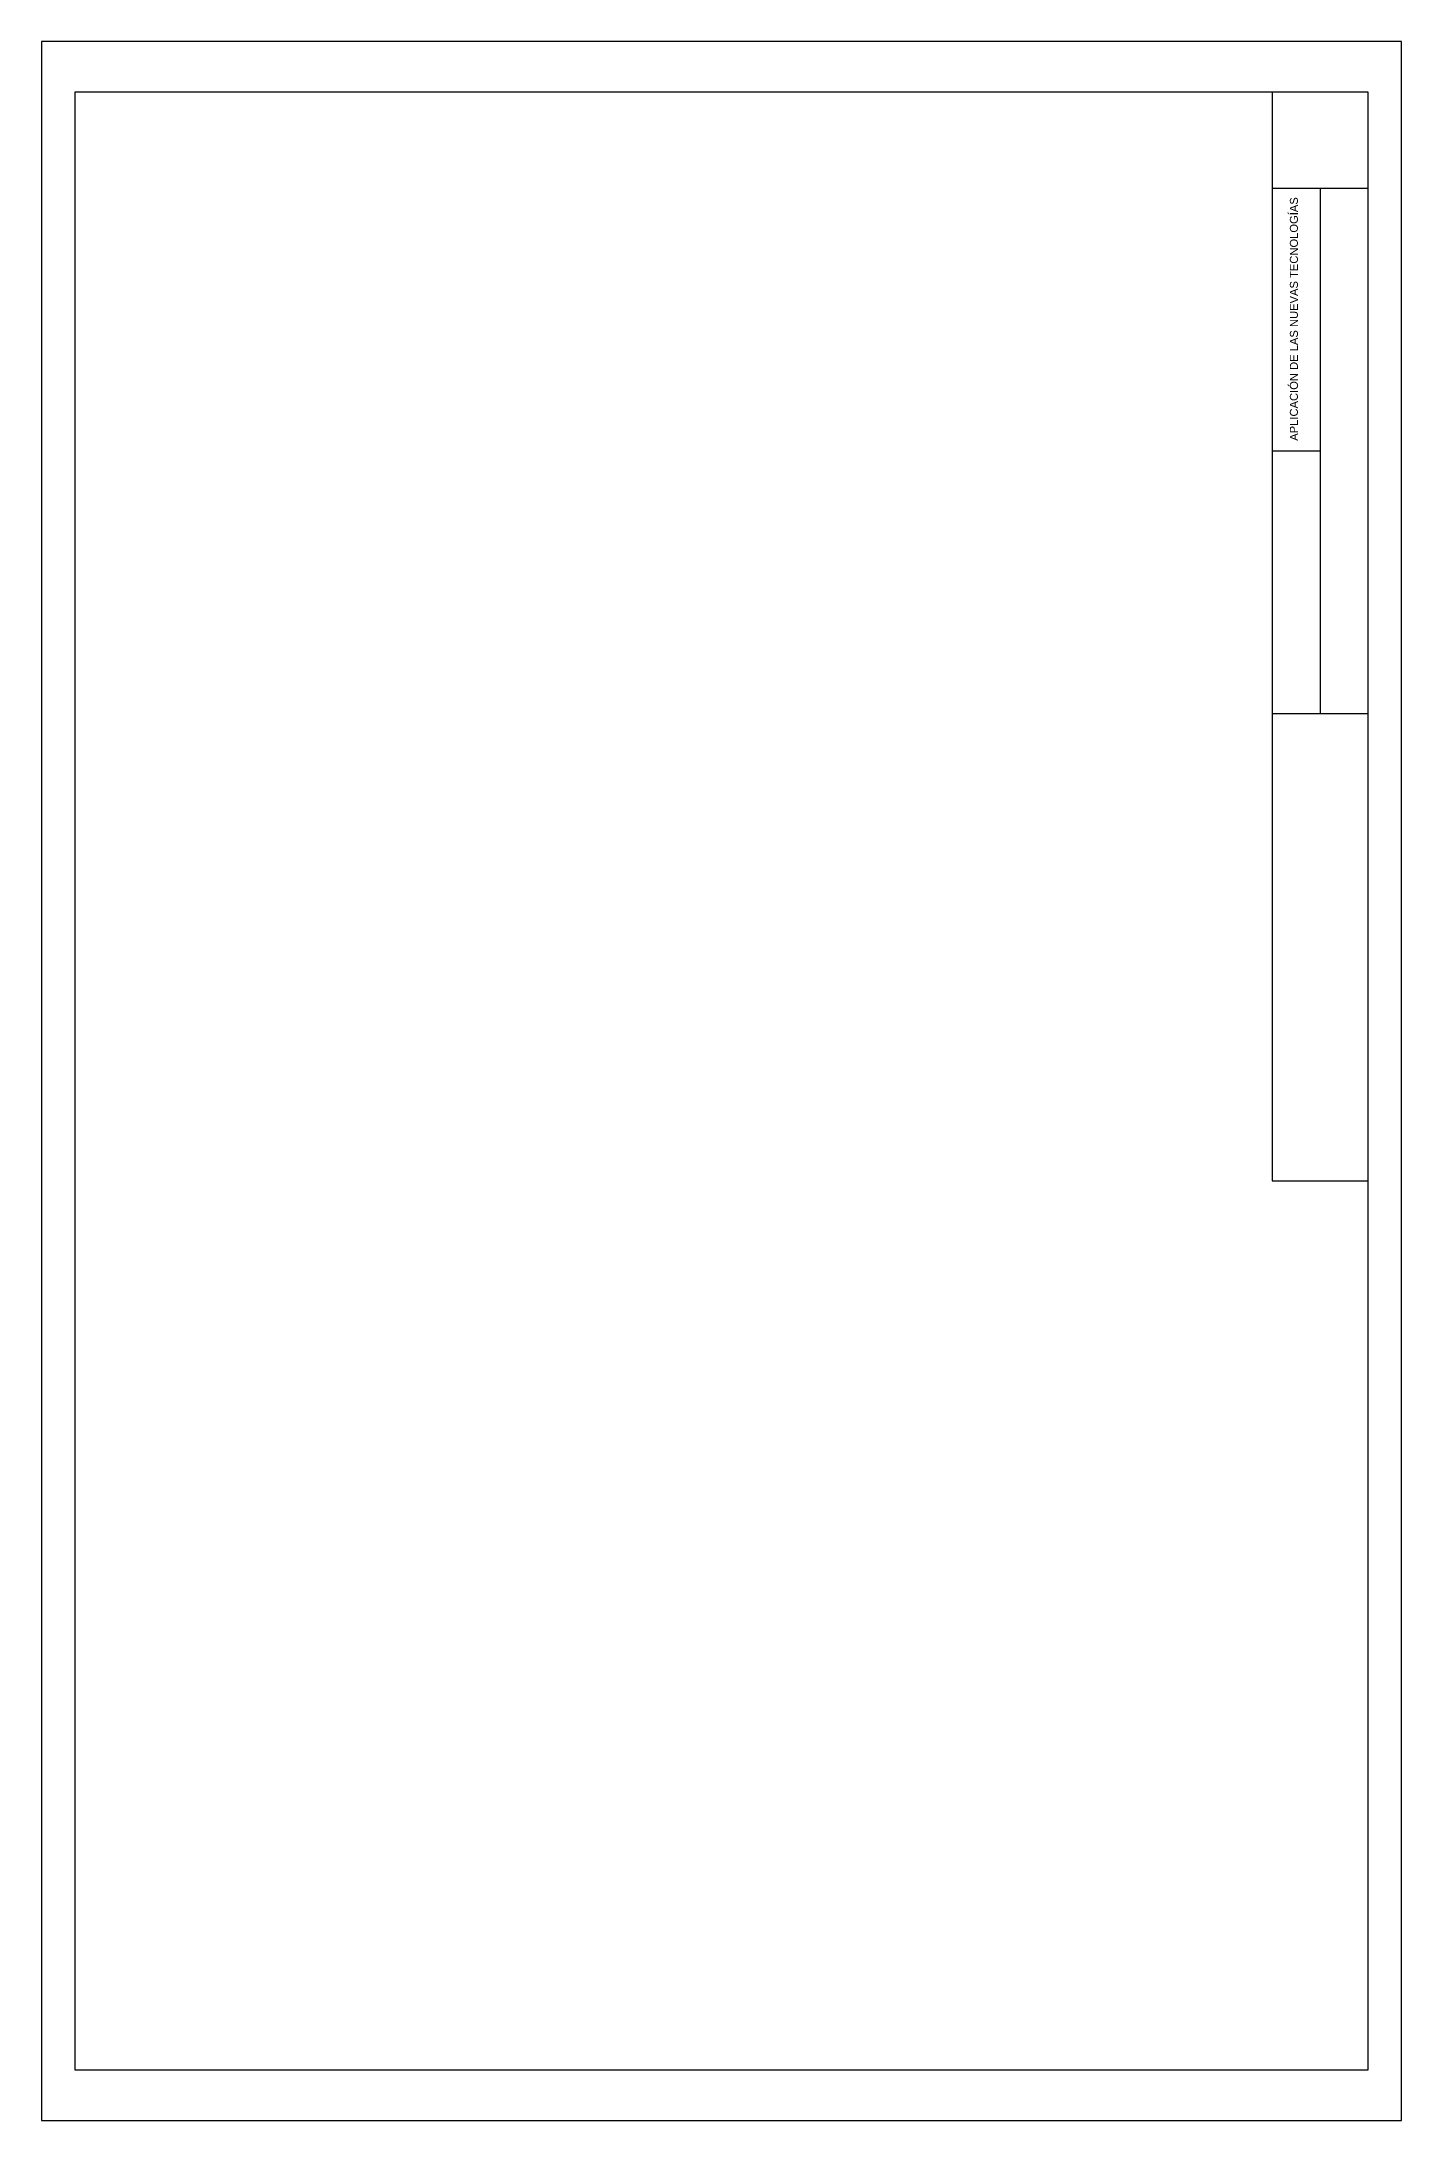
# Model space of a CAD drawing. Header units: millimetres. Extents: x -42 to 462, y -27 to 320.
# Drawn here: x 234.4 to 461.8, y -27 to 320.4 of the extents above; entities that cross this region are included whole.
import ezdxf

# ---------------------------------------------------------------- set-up
doc = ezdxf.new("R2010")
doc.units = ezdxf.units.MM
doc.styles.get("Standard").update_dxf_attribs({"font": 'arial.ttf'})

msp = doc.modelspace()

# ---------------------------------------------------------------- linework, layer by layer
for p, q in [((440.215, 311.921), (440.215, 130.007)), ((440.215, 311.921), (440.215, 208.123)), ((456.267, 295.869), (440.215, 295.869)), ((448.241, 295.869), (448.241, 208.123)), ((440.215, 251.996), (448.241, 251.996)), ((440.215, 208.123), (456.267, 208.123)), ((440.215, 130.007), (456.267, 130.007))]:
    msp.add_line(p, q)
for points in [[(234.409, -27.028), (461.816, -27.028), (461.816, 320.399), (234.409, 320.399)], [(239.958, -18.55), (456.267, -18.55), (456.267, 311.921), (239.958, 311.921)]]:
    msp.add_lwpolyline(points, close=True)

# ---------------------------------------------------------------- texts
at = {"insert": (443.16, 253.687), "char_height": 1.3376, "attachment_point": 1, "rotation": 90}
msp.add_mtext_dynamic_manual_height_columns('APLICACIÓN DE LAS NUEVAS TECNOLOGÍAS', width=41.17674, gutter_width=6.688, heights=[1.698], dxfattribs=at)

doc.saveas('drawing.dxf')
